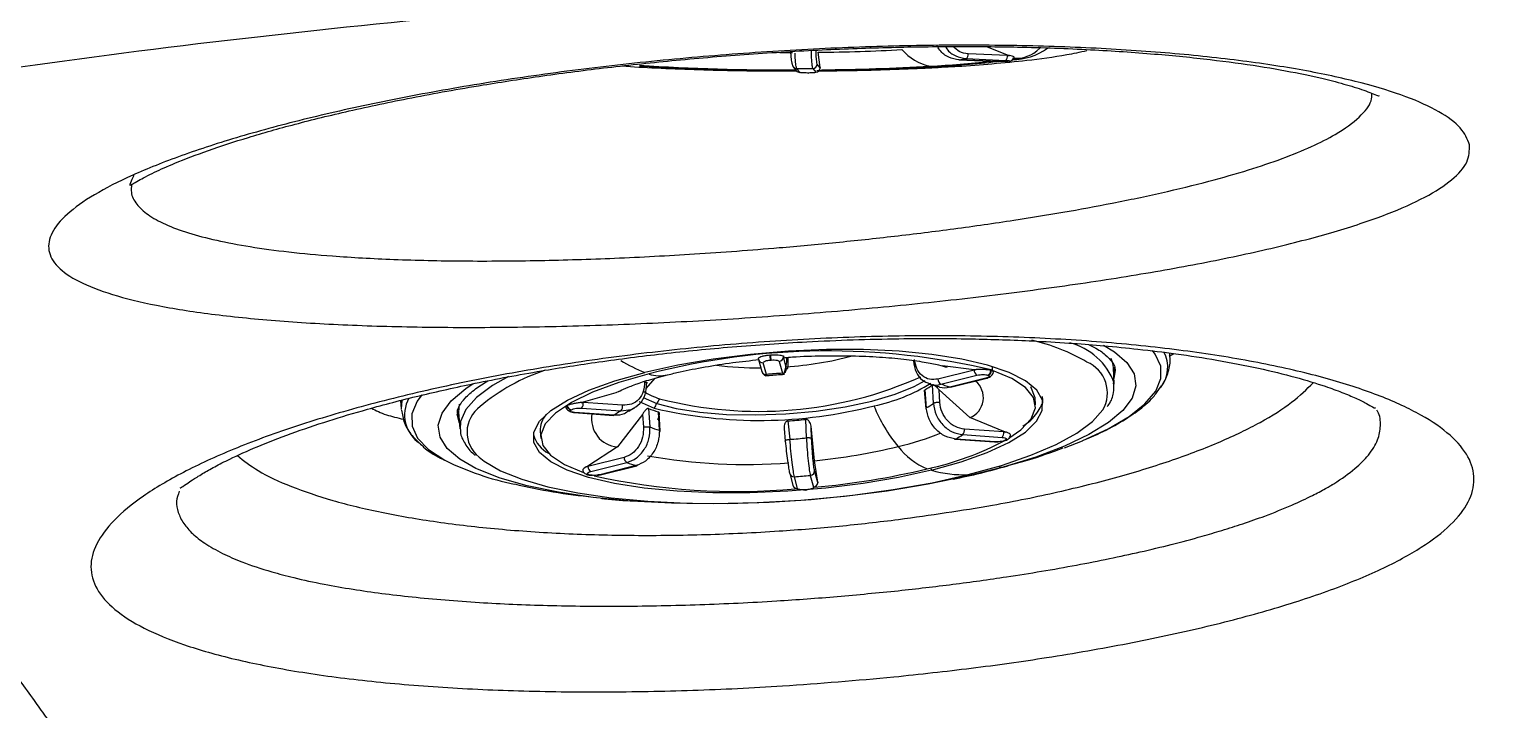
# Model space of a CAD drawing. Extents: x 943 to 1030, y 781 to 934.
# Drawn here: x 982.921 to 986.747, y 879.687 to 881.443 of the extents above; entities that cross this region are included whole.
import ezdxf

# ---------------------------------------------------------------- set-up
doc = ezdxf.new("R2010")
doc.units = 0
doc.header["$MEASUREMENT"] = 0
doc.layers.add('1', color=4, linetype='Continuous')

# ---------------------------------------------------------------- blocks, each defined once
blk = doc.blocks.new('AIRA')
at = {"layer": '1', "color": 3, "linetype": 'Continuous', "lineweight": 25}
for p, q in [((41.6836, 78.2186), (41.7158, 78.2186)), ((41.788, 78.1797), (41.7824, 78.219)), ((42.1465, 78.1993), (42.147, 78.1994)), ((42.1465, 78.1993), (42.2482, 78.195)), ((42.2487, 78.195), (42.147, 78.1994)), ((42.1653, 78.2026), (42.267, 78.1982)), ((42.2722, 78.2106), (42.1705, 78.215)), ((42.2722, 78.2114), (42.2183, 78.2333)), ((42.2773, 78.2104), (42.2722, 78.2114)), ((42.2722, 78.2114), (42.2722, 78.2106)), ((42.2722, 78.2106), (42.2773, 78.2104)), ((41.7179, 78.1815), (41.7255, 78.1717)), ((41.7257, 78.1715), (41.7255, 78.1717)), ((41.7349, 78.1671), (41.7272, 78.177)), ((41.7579, 78.1655), (41.7558, 78.1655)), ((41.7559, 78.1655), (41.7558, 78.1655)), ((41.7559, 78.1655), (41.7579, 78.1655)), ((41.7579, 78.1655), (41.7579, 78.1655)), ((41.7685, 78.1772), (41.7762, 78.1674)), ((41.788, 78.1789), (41.7803, 78.1887)), ((41.7878, 78.1784), (41.788, 78.1797)), ((41.788, 78.1789), (41.7878, 78.1784)), ((41.788, 78.1797), (41.788, 78.1789)), ((42.0828, 78.1818), (42.0828, 78.1837)), ((42.2487, 78.195), (42.2482, 78.195)), ((42.276, 78.196), (42.2751, 78.1958)), ((42.2771, 78.1959), (42.278, 78.1961)), ((41.6572, 77.4363), (41.6592, 77.4365)), ((41.6927, 77.4332), (41.6917, 77.434)), ((41.6917, 77.434), (41.6927, 77.4325)), ((41.695, 77.4349), (41.6927, 77.4332)), ((42.692, 77.4332), (42.6914, 77.4421)), ((42.692, 77.4332), (42.6918, 77.4354)), ((42.6919, 77.4348), (42.702, 77.4408)), ((41.628, 77.4271), (41.6282, 77.4287)), ((41.6284, 77.4252), (41.6367, 77.3948)), ((41.6488, 77.3866), (41.6405, 77.417)), ((41.6587, 77.4239), (41.6607, 77.4241)), ((41.6817, 77.4204), (41.69, 77.39)), ((41.6927, 77.4325), (41.6927, 77.4332)), ((41.701, 77.4021), (41.6927, 77.4325)), ((42.1857, 77.3981), (42.0923, 77.3748)), ((42.1856, 77.3989), (42.1043, 77.4092)), ((42.191, 77.3993), (42.1856, 77.3989)), ((42.1856, 77.3989), (42.1857, 77.3981)), ((42.1857, 77.3981), (42.191, 77.3993)), ((42.2293, 77.3968), (42.2305, 77.3964)), ((42.2337, 77.3974), (42.2331, 77.4071)), ((42.548, 77.3617), (42.5459, 77.4044)), ((42.547, 77.3818), (42.5498, 77.4058)), ((42.5503, 77.3974), (42.5473, 77.3759)), ((41.3601, 77.3768), (41.3372, 77.3504)), ((41.6502, 77.3849), (41.6488, 77.3866)), ((41.69, 77.39), (41.6913, 77.3884)), ((42.0808, 77.3121), (42.0781, 77.3599)), ((42.0996, 77.3615), (42.1931, 77.3848)), ((42.2163, 77.3769), (42.1229, 77.3536)), ((42.125, 77.3535), (42.2184, 77.3768)), ((42.2204, 77.3851), (42.2215, 77.3847)), ((42.548, 77.3617), (42.5478, 77.3643)), ((40.703, 77.3191), (40.7044, 77.298)), ((41.2595, 77.339), (41.1753, 77.3149)), ((41.2669, 77.3429), (41.2595, 77.3389)), ((41.3301, 77.3272), (41.3651, 77.3121)), ((42.0567, 77.3459), (42.0606, 77.2982)), ((42.058, 77.3472), (42.0619, 77.3001)), ((42.1749, 77.2752), (42.095, 77.3469)), ((42.0968, 77.3144), (42.095, 77.3469)), ((42.3317, 77.3553), (42.343, 77.3269)), ((42.3443, 77.3082), (42.3433, 77.3271)), ((40.7044, 77.298), (40.7046, 77.2958)), ((40.8553, 77.2613), (40.8494, 77.2845)), ((40.8544, 77.3096), (40.8529, 77.2892)), ((40.8529, 77.2892), (40.8566, 77.2467)), ((41.1328, 77.3051), (41.1337, 77.3057)), ((41.1439, 77.2951), (41.1447, 77.2957)), ((41.1514, 77.2881), (41.2532, 77.281)), ((41.2548, 77.2814), (41.153, 77.2885)), ((41.1753, 77.3149), (41.1697, 77.3143)), ((41.1697, 77.3143), (41.1753, 77.3141)), ((41.171, 77.2999), (41.2727, 77.2928)), ((41.1753, 77.3141), (41.1753, 77.3149)), ((41.2771, 77.307), (41.1753, 77.3141)), ((41.3282, 77.2831), (41.2637, 77.1995)), ((41.2727, 77.2928), (41.2994, 77.2966)), ((41.3282, 77.2831), (41.3309, 77.2507)), ((41.3437, 77.2988), (41.3475, 77.2511)), ((41.3721, 77.2428), (41.3696, 77.29)), ((41.3742, 77.2406), (41.3717, 77.2884)), ((41.6944, 77.2469), (41.6975, 77.2148)), ((41.7045, 77.2667), (41.709, 77.2193)), ((41.7525, 77.2229), (41.7505, 77.2705)), ((41.7733, 77.164), (41.7644, 77.2528)), ((41.7657, 77.2205), (41.7644, 77.2528)), ((42.2625, 77.2384), (42.1607, 77.2455)), ((42.2624, 77.2392), (42.1749, 77.2752)), ((41.0641, 77.24), (41.0657, 77.2212)), ((42.1368, 77.2195), (42.2385, 77.2124)), ((42.2401, 77.2128), (42.1384, 77.2199)), ((42.1563, 77.2313), (42.2581, 77.2242)), ((42.2676, 77.2379), (42.2624, 77.2392)), ((42.2624, 77.2392), (42.2625, 77.2384)), ((42.2625, 77.2384), (42.2676, 77.2379)), ((42.2672, 77.2175), (42.2664, 77.217)), ((42.2719, 77.2183), (42.2728, 77.2189)), ((41.2637, 77.1995), (41.1874, 77.1498)), ((41.2809, 77.1724), (41.1874, 77.1491)), ((41.1874, 77.1498), (41.1828, 77.1477)), ((41.1828, 77.1477), (41.1874, 77.1491)), ((41.185, 77.1281), (41.1862, 77.1277)), ((41.1874, 77.1491), (41.1874, 77.1498)), ((41.1907, 77.1276), (41.1896, 77.1279)), ((41.1948, 77.1358), (41.2882, 77.1591)), ((41.3115, 77.1512), (41.218, 77.1278)), ((41.2201, 77.1277), (41.3136, 77.151)), ((41.7089, 77.1309), (41.7172, 77.1005)), ((41.7816, 77.1084), (41.7733, 77.164)), ((41.7816, 77.1077), (41.7733, 77.1381)), ((42.0756, 77.1395), (42.0751, 77.1457)), ((41.7294, 77.0922), (41.7211, 77.1226)), ((41.7623, 77.1261), (41.7706, 77.0957)), ((41.7814, 77.106), (41.7816, 77.1084)), ((41.7816, 77.1077), (41.7814, 77.106)), ((41.7816, 77.1084), (41.7816, 77.1077)), ((41.7524, 77.0888), (41.7504, 77.0886)), ((41.7506, 77.0882), (41.7526, 77.0883)), ((41.7528, 77.0886), (41.754, 77.089))]:
    blk.add_line(p, q, dxfattribs=at)
at = {"layer": '1', "color": 3, "linetype": 'Continuous', "lineweight": 25, "flags": 128}
for points in [[(42.2771, 78.1959), (42.2769, 78.1959), (42.2751, 78.1958)], [(42.0756, 77.1395), (42.1527, 77.1612), (42.2197, 77.1852), (42.2753, 77.211), (42.3182, 77.2381), (42.3473, 77.2657), (42.3621, 77.2934), (42.3622, 77.3204), (42.3476, 77.3462), (42.3187, 77.3702), (42.2761, 77.3919), (42.2207, 77.4108), (42.1538, 77.4264), (42.0768, 77.4384), (41.9916, 77.4466), (41.8999, 77.4508), (41.8039, 77.4508), (41.7057, 77.4466), (41.6074, 77.4385), (41.5114, 77.4264), (41.4196, 77.4108), (41.3343, 77.392)], [(42.5199, 77.4624), (42.5484, 77.4454), (42.5809, 77.4177), (42.5995, 77.3882), (42.604, 77.3574), (42.5942, 77.3258), (42.5704, 77.2939), (42.5329, 77.2623), (42.4823, 77.2313), (42.4194, 77.2015), (42.3452, 77.1733), (42.2608, 77.1473)], [(42.4667, 77.2158), (42.5322, 77.2462), (42.5863, 77.2781), (42.6275, 77.3108), (42.6552, 77.3437), (42.6689, 77.3765), (42.6685, 77.4086), (42.654, 77.4396), (42.6467, 77.4489)], [(42.2752, 77.222), (42.3066, 77.244), (42.3331, 77.2722), (42.3441, 77.3003), (42.3393, 77.3275), (42.3189, 77.3531), (42.2834, 77.3767), (42.2337, 77.3974)], [(42.5459, 77.4044), (42.5445, 77.4148), (42.5401, 77.4281)], [(42.5502, 77.4002), (42.5502, 77.399), (42.5503, 77.3974)], [(40.8973, 77.1441), (40.8561, 77.1675), (40.8236, 77.1952), (40.8049, 77.2247), (40.8005, 77.2555), (40.8102, 77.2871), (40.834, 77.3189), (40.8715, 77.3506), (40.8908, 77.3635)], [(40.9817, 77.3816), (40.9406, 77.3584), (40.8991, 77.3276), (40.8713, 77.2965), (40.8578, 77.2655), (40.8568, 77.2451)], [(42.0756, 77.1395), (41.9902, 77.1207), (41.8985, 77.1051), (41.8024, 77.093), (41.7042, 77.0849), (41.6059, 77.0807), (41.5099, 77.0807), (41.4183, 77.0849), (41.333, 77.0931), (41.2561, 77.1051), (41.1892, 77.1207), (41.1338, 77.1396), (41.0911, 77.1613), (41.0622, 77.1853), (41.0476, 77.2111), (41.0477, 77.2381), (41.0625, 77.2658), (41.0917, 77.2934), (41.1345, 77.3205), (41.1901, 77.3463), (41.2572, 77.3703), (41.3343, 77.392)], [(41.3453, 77.388), (41.267, 77.3658), (41.1995, 77.3412), (41.1445, 77.3147), (41.1032, 77.287), (41.0768, 77.2588), (41.0658, 77.2308), (41.0706, 77.2036), (41.0909, 77.1779), (41.1264, 77.1544), (41.1762, 77.1336)], [(41.3651, 77.3121), (41.4154, 77.2988), (41.4765, 77.2891), (41.546, 77.2834), (41.6213, 77.2821), (41.6994, 77.2851), (41.7775, 77.2923), (41.8524, 77.3034), (41.9213, 77.3181), (41.9816, 77.3356), (42.0308, 77.3555), (42.0589, 77.3711)], [(40.7065, 77.3215), (40.7059, 77.3188), (40.7044, 77.298)], [(40.758, 77.3343), (40.746, 77.3179), (40.7322, 77.2851), (40.7326, 77.253), (40.7471, 77.222), (40.7755, 77.1926), (40.8174, 77.1652), (40.8205, 77.1636)], [(42.125, 77.3535), (42.1241, 77.3534), (42.1229, 77.3536)], [(40.849, 77.2901), (40.8492, 77.2881), (40.8548, 77.2672)], [(41.2548, 77.2814), (41.2538, 77.281), (41.2532, 77.281)], [(41.3198, 77.3167), (41.3202, 77.3165), (41.3586, 77.2996)], [(42.1706, 77.1282), (42.2563, 77.1519), (42.3325, 77.178), (42.3979, 77.2059), (42.4515, 77.2352), (42.4922, 77.2654), (42.5188, 77.295)], [(42.2401, 77.2128), (42.2391, 77.2124), (42.2385, 77.2124)], [(42.4196, 77.1974), (42.466, 77.2155), (42.4667, 77.2158)], [(40.9059, 77.1734), (40.9191, 77.1629), (40.9615, 77.1381), (41.0166, 77.1159), (41.0834, 77.0966), (41.1609, 77.0806), (41.2476, 77.0681), (41.3422, 77.0593), (41.4429, 77.0545), (41.5481, 77.0536), (41.6559, 77.0567), (41.7646, 77.0638), (41.8722, 77.0747), (41.9769, 77.0893), (42.077, 77.1072), (42.1706, 77.1282)], [(42.2608, 77.1473), (42.1677, 77.1237), (42.0672, 77.1031), (41.9609, 77.0856), (41.8506, 77.0717), (41.7379, 77.0614), (41.6246, 77.055), (41.5126, 77.0526), (41.4036, 77.0541), (41.2993, 77.0597), (41.2013, 77.0691), (41.1112, 77.0823), (41.0305, 77.099), (40.9603, 77.119), (40.9019, 77.142), (40.8973, 77.1441)], [(41.2201, 77.1277), (41.2193, 77.1276), (41.218, 77.1278)], [(41.7506, 77.0882), (41.7506, 77.0882), (41.7504, 77.0886)], [(41.7524, 77.0888), (41.7526, 77.0884), (41.7527, 77.0884), (41.7528, 77.0886)]]:
    blk.add_lwpolyline(points, dxfattribs=at)
at = {"layer": '1', "color": 3, "linetype": 'Continuous', "lineweight": 25}
for centre, radius, start, end in [((41.7352, 82.9377), 4.719, 270.5726, 273.2072), ((42.0977, 78.3093), 0.1289, 220.183, 258.4309), ((42.0679, 78.6979), 0.5047, 279.0203, 281.1237), ((42.158, 78.213), 0.0127, 305.2844, 9.1469), ((42.2596, 78.2086), 0.0127, 305.2839, 9.1461), ((42.285, 78.3541), 0.1537, 269.4988, 305.9277), ((42.2937, 78.2906), 0.0871, 264.4258, 315.2376), ((41.7029, 84.3462), 6.1727, 266.44631, 270.19935), ((41.6991, 84.4491), 6.2771, 266.545, 270.23875), ((41.7271, 78.1887), 0.0117, 181.4934, 270.4403), ((41.7348, 78.1788), 0.0117, 219.0521, 270.4041), ((41.7149, 83.7825), 5.6055, 270.1261, 270.5484), ((41.7685, 78.1891), 0.0119, 270.3537, 358.4057), ((41.7761, 78.1792), 0.0119, 270.3537, 358.4039), ((41.7337, 84.4875), 6.3153, 270.41406, 273.16846), ((41.7338, 84.2916), 6.118, 270.53855, 273.1671), ((41.9338, 80.7988), 2.6194, 273.02, 276.4356), ((41.9384, 80.9033), 2.7253, 273.0369, 276.4356), ((42.1034, 78.4503), 0.2693, 265.6024, 273.2031), ((42.2764, 78.2054), 0.00949, 267.5439, 297.2215), ((42.2248, 76.9883), 0.4991, 59.6012, 77.24), ((41.8084, 75.6158), 1.8317, 76.5766, 104.6454), ((41.7602, 77.4424), 0.1032, 183.36, 190.2935), ((41.7622, 77.4425), 0.1032, 183.36, 190.2935), ((41.6432, 78.294), 0.889, 273.6366, 284.8229), ((42.3932, 77.309), 0.1642, 19.6914, 76.1609), ((42.6, 77.4057), 0.0863, 321.6003, 27.3793), ((41.2341, 76.9183), 0.5044, 108.1434, 130.1353), ((41.4874, 77.7797), 0.4169, 238.9145, 248.4408), ((41.6215, 78.2231), 0.8191, 262.8351, 270.8844), ((41.6393, 77.4283), 0.0114, 186.4023, 275.9359), ((41.6809, 77.4322), 0.0118, 273.905, 1.1531), ((41.6892, 77.4018), 0.0118, 273.9049, 1.1551), ((42.2013, 77.3981), 0.0156, 179.9123, 238.1336), ((42.2163, 77.3975), 0.013, 288.0771, 356.9225), ((42.2175, 77.3971), 0.013, 288.0771, 356.9225), ((42.4431, 77.3385), 0.0873, 330.135, 66.9071), ((41.3731, 77.4711), 0.0877, 251.5392, 283.2711), ((41.6291, 78.3185), 1.0271, 255.5475, 294.0898), ((41.6477, 77.398), 0.0114, 196.0805, 275.8256), ((41.818, 75.6018), 1.7928, 94.0924, 95.4141), ((41.835, 77.7506), 0.4544, 281.6781, 301.7125), ((41.9593, 77.526), 0.2042, 298.9249, 305.579), ((42.1079, 77.3748), 0.0156, 179.9114, 238.1333), ((41.9904, 77.0028), 0.375, 69.3194, 73.0711), ((42.1539, 77.3269), 0.0558, 292.1698, 50.0813), ((42.2175, 77.3802), 0.00347, 249.166, 305.5171), ((40.8027, 77.2825), 0.0894, 151.2512, 236.4068), ((41.43, 77.5026), 0.1877, 238.1204, 252.2301), ((41.4857, 77.2418), 0.1396, 143.9874, 149.7415), ((40.9562, 77.2375), 0.0815, 125.4302, 231.8332), ((41.1278, 77.2419), 0.0638, 139.6057, 181.7351), ((41.1453, 77.3079), 0.0128, 192.3887, 263.3963), ((41.1462, 77.3084), 0.0128, 192.3887, 263.3963), ((41.1516, 77.2905), 0.00243, 239.9577, 305.4331), ((41.1581, 77.3116), 0.0174, 317.6347, 8.2921), ((41.2694, 77.2719), 0.0727, 169.7881, 265.4761), ((41.3934, 77.0816), 0.2432, 119.7481, 124.7558), ((41.2598, 77.3045), 0.0174, 317.635, 8.2929), ((41.458, 77.5921), 0.3148, 248.7028, 253.6877), ((41.4894, 77.2396), 0.144, 149.7359, 155.3732), ((41.6305, 78.4532), 1.1852, 256.7367, 284.4853), ((42.3007, 77.4557), 0.4028, 201.8758, 219.3322), ((41.9625, 77.4786), 0.2042, 299.1069, 305.3967), ((41.4612, 77.5447), 0.3149, 248.8391, 253.5514), ((41.6028, 78.7687), 1.5054, 273.8755, 275.631), ((42.1435, 77.243), 0.0174, 317.635, 8.2928), ((41.124, 77.2549), 0.0815, 197.4447, 241.7997), ((41.606, 78.7213), 1.5056, 273.9234, 275.583), ((41.7964, 78.0022), 0.8247, 283.5214, 291.6731), ((41.9018, 77.9011), 0.7753, 282.1197, 298.0707), ((42.137, 77.2223), 0.0028, 210.5404, 300.2865), ((42.0177, 77.4311), 0.2432, 299.7481, 304.7558), ((42.2452, 77.2359), 0.0174, 317.6347, 8.2921), ((42.2671, 77.226), 0.00907, 265.3979, 301.9674), ((42.268, 77.2265), 0.00902, 265.3393, 308.2581), ((41.2965, 77.1723), 0.0156, 179.9113, 238.1333), ((41.5951, 78.5886), 1.4345, 259.8178, 274.472), ((41.6242, 78.7058), 1.549, 275.5256, 283.6301), ((42.1375, 77.3171), 0.1888, 218.198, 247.2488), ((41.1459, 77.8286), 0.7404, 243.9237, 258.3879), ((41.1876, 77.1356), 0.00793, 242.2775, 284.8026), ((41.1887, 77.1353), 0.00805, 251.5345, 284.5895), ((41.203, 77.149), 0.0156, 179.9123, 238.1336), ((41.4207, 77.5099), 0.375, 249.3194, 253.0711), ((41.3126, 77.1549), 0.00392, 253.1272, 336.8434), ((41.7199, 77.134), 0.0114, 186.4003, 275.936), ((41.7615, 77.1378), 0.0118, 273.9049, 1.155), ((41.5949, 79.0978), 2.0104, 275.0744, 283.5087), ((42.1556, 77.4069), 0.2791, 253.3293, 273.0736), ((42.2579, 77.1646), 0.0176, 238.379, 279.7736), ((42.1951, 77.4339), 0.2941, 282.9095, 285.4895), ((41.5719, 78.7748), 1.6903, 257.3971, 275.1485), ((41.7282, 77.1036), 0.0114, 196.0805, 275.8256), ((41.5931, 78.9109), 1.7928, 274.0924, 275.4141), ((41.7698, 77.1075), 0.0118, 273.905, 1.1531)]:
    blk.add_arc(centre, radius, start, end, dxfattribs=at)
for points, knots in [([(38.6507, 78.0165), (39.0575, 78.0822), (39.8711, 78.2137), (41.1009, 78.3437), (42.3346, 78.4244), (43.5708, 78.4508), (44.807, 78.4244), (46.0407, 78.3437), (47.2705, 78.2136), (48.0841, 78.0822), (48.4909, 78.0165)], [0, 0, 0, 0, 0.124999, 0.249998, 0.374998, 0.499999, 0.625, 0.750001, 0.875001, 1, 1, 1, 1]), ([(43.4666, 77.98), (43.4664, 77.9651), (43.4659, 77.9352), (43.4251, 77.8897), (43.3558, 77.8445), (43.2565, 77.8003), (43.1296, 77.7576), (42.9771, 77.717), (42.802, 77.6788), (42.6067, 77.6436), (42.3952, 77.6117), (42.1707, 77.5834), (41.9369, 77.5592), (41.698, 77.5392), (41.4577, 77.5239), (41.2201, 77.5134), (40.9894, 77.5081), (40.7691, 77.5082), (40.5635, 77.5137), (40.376, 77.525), (40.2097, 77.5419), (40.068, 77.5645), (39.9532, 77.5926), (39.8674, 77.626), (39.8121, 77.6642), (39.7887, 77.7066), (39.7969, 77.7523), (39.8365, 77.8006), (39.9067, 77.8507), (40.0062, 77.9017), (40.1329, 77.9523), (40.2849, 78.0016), (40.4594, 78.0484), (40.6535, 78.0919), (40.8645, 78.1312), (41.0882, 78.1652), (41.3214, 78.1933), (41.5602, 78.215), (41.8004, 78.2298), (42.0384, 78.2375), (42.2694, 78.2378), (42.4898, 78.2311), (42.6958, 78.2175), (42.8834, 78.1975), (43.0497, 78.1716), (43.1914, 78.1405), (43.3063, 78.105), (43.3918, 78.0659), (43.4491, 78.0241), (43.4608, 77.9946), (43.4666, 77.98)], [0, 0, 0, 0, 0.0208616, 0.0418245, 0.062621, 0.0835627, 0.1043946, 0.1251859, 0.1461049, 0.1668398, 0.1876832, 0.208485, 0.2291933, 0.2500639, 0.2707784, 0.2915465, 0.3123881, 0.3330908, 0.3539555, 0.3747535, 0.3955322, 0.4164699, 0.4372485, 0.458168, 0.4792075, 0.5001394, 0.5208735, 0.5417544, 0.5626741, 0.58348, 0.6044376, 0.6252264, 0.646047, 0.6669272, 0.6876434, 0.708509, 0.729262, 0.7499778, 0.7708481, 0.7915454, 0.8123597, 0.8331791, 0.8539101, 0.874827, 0.895609, 0.9164615, 0.9373824, 0.9581801, 0.9791551, 1, 1, 1, 1]), ([(42.147, 78.1994), (42.1379, 78.201), (42.1195, 78.2043), (42.0988, 78.2195), (42.0916, 78.2331), (42.0892, 78.2377)], [0, 0, 0, 0, 0.399021, 0.798003, 1, 1, 1, 1]), ([(40.0135, 77.9008), (40.01, 77.8936), (40.0036, 77.8804), (40.0019, 77.8748), (40.0075, 77.8773), (40.0276, 77.8894), (40.0637, 77.9082), (40.1218, 77.9341), (40.204, 77.9656), (40.308, 77.9995), (40.4297, 78.0339), (40.5711, 78.0686), (40.7333, 78.1028), (40.902, 78.133), (41.0722, 78.159), (41.2393, 78.1805), (41.4176, 78.1995), (41.6037, 78.2149), (41.7904, 78.226), (41.9703, 78.2324), (42.1393, 78.2346), (42.3125, 78.233), (42.4849, 78.2267), (42.6513, 78.2155), (42.7969, 78.2009), (42.9231, 78.1837), (43.0312, 78.1644), (43.1172, 78.1444), (43.1777, 78.1268), (43.2158, 78.113), (43.2331, 78.1051), (43.2332, 78.1065), (43.2332, 78.1072)], [0, 0, 0, 0, 0.033576, 0.062267, 0.085329, 0.102603, 0.131999, 0.15988, 0.195087, 0.230606, 0.267106, 0.305028, 0.34526, 0.388119, 0.422361, 0.458096, 0.495159, 0.533919, 0.572902, 0.609995, 0.645559, 0.67985, 0.722825, 0.762921, 0.800862, 0.837526, 0.873036, 0.908221, 0.936202, 0.965539, 0.983536, 1, 1, 1, 1]), ([(41.7114, 78.2166), (41.7115, 78.215), (41.7121, 78.2057), (41.7136, 78.1939), (41.7148, 78.1902), (41.7154, 78.1884)], [0, 0, 0, 0, 0.091234, 0.546317, 1, 1, 1, 1]), ([(41.7272, 78.177), (41.7265, 78.1791), (41.7252, 78.1834), (41.7237, 78.1992), (41.723, 78.2126), (41.7228, 78.2166)], [0, 0, 0, 0, 0.40991, 0.819779, 1, 1, 1, 1]), ([(41.7642, 78.2237), (41.7644, 78.2172), (41.7647, 78.2014), (41.7665, 78.1836), (41.7678, 78.1793), (41.7685, 78.1772)], [0, 0, 0, 0, 0.256819, 0.628391, 1, 1, 1, 1]), ([(41.7803, 78.1887), (41.7798, 78.1906), (41.7787, 78.1942), (41.7776, 78.2082), (41.7775, 78.2203), (41.7774, 78.2244)], [0, 0, 0, 0, 0.395469, 0.7918714, 1, 1, 1, 1]), ([(42.1118, 78.2336), (42.1129, 78.2316), (42.1188, 78.2207), (42.1379, 78.2076), (42.1562, 78.2043), (42.1653, 78.2026)], [0, 0, 0, 0, 0.101921, 0.550939, 1, 1, 1, 1]), ([(42.1185, 78.1816), (42.1264, 78.182), (42.1663, 78.1841), (42.2348, 78.1894), (42.329, 78.1988), (42.4069, 78.2087), (42.4599, 78.2198), (42.4774, 78.2235)], [0, 0, 0, 0, 0.058198, 0.293683, 0.547985, 0.850784, 1, 1, 1, 1]), ([(42.1705, 78.215), (42.1625, 78.2162), (42.1478, 78.2183), (42.1365, 78.229), (42.1313, 78.2339)], [0, 0, 0, 0, 0.5431838, 1, 1, 1, 1]), ([(42.2893, 78.2061), (42.2893, 78.2061), (42.2903, 78.2064), (42.2889, 78.2073), (42.2851, 78.2086), (42.2799, 78.2098), (42.2773, 78.2104)], [0, 0, 0, 0, 0.003992, 0.339254, 0.673903, 1, 1, 1, 1]), ([(42.2807, 78.197), (42.2821, 78.1977), (42.2851, 78.199), (42.2879, 78.2021), (42.2893, 78.2045), (42.2893, 78.2059), (42.2893, 78.2061)], [0, 0, 0, 0, 0.303577, 0.619768, 0.940846, 1, 1, 1, 1]), ([(41.2751, 78.1837), (41.2754, 78.1837), (41.3033, 78.1815), (41.3654, 78.1784), (41.4604, 78.1744), (41.56, 78.1719), (41.6485, 78.1706), (41.7036, 78.1707), (41.7253, 78.1708)], [0, 0, 0, 0, 0.0015743, 0.2141547, 0.4365654, 0.6517174, 0.8631984, 1, 1, 1, 1]), ([(41.7558, 78.1655), (41.7529, 78.1655), (41.7471, 78.1656), (41.7403, 78.166), (41.736, 78.1665), (41.7352, 78.1669), (41.7349, 78.1671)], [0, 0, 0, 0, 0.279658, 0.559227, 0.779582, 1, 1, 1, 1]), ([(41.7762, 78.1674), (41.776, 78.1671), (41.7756, 78.1666), (41.7708, 78.166), (41.7646, 78.1656), (41.7601, 78.1656), (41.7579, 78.1655)], [0, 0, 0, 0, 0.279486, 0.559002, 0.779415, 1, 1, 1, 1]), ([(41.7845, 78.171), (41.8094, 78.1713), (41.8674, 78.1718), (41.9566, 78.1741), (42.0439, 78.1773), (42.096, 78.1803), (42.1185, 78.1816)], [0, 0, 0, 0, 0.2119326, 0.4953242, 0.7821328, 1, 1, 1, 1]), ([(42.2751, 78.1958), (42.2734, 78.1956), (42.2702, 78.1952), (42.2627, 78.1949), (42.2551, 78.1948), (42.2509, 78.1949), (42.2487, 78.195)], [0, 0, 0, 0, 0.279658, 0.559227, 0.779582, 1, 1, 1, 1]), ([(42.267, 78.1982), (42.2694, 78.1981), (42.2742, 78.1978), (42.2777, 78.1972), (42.2783, 78.1965), (42.2767, 78.1961), (42.276, 78.196)], [0, 0, 0, 0, 0.279486, 0.559002, 0.779415, 1, 1, 1, 1]), ([(40.0081, 77.8781), (40.0071, 77.871), (40.0047, 77.853), (40.0186, 77.8266), (40.0478, 77.7991), (40.0927, 77.7742), (40.1522, 77.752), (40.2256, 77.7328), (40.3124, 77.7164), (40.4126, 77.7029), (40.5355, 77.6914), (40.6852, 77.6831), (40.8653, 77.6791), (41.0573, 77.6804), (41.2582, 77.6866), (41.4658, 77.6975), (41.6581, 77.7118), (41.8309, 77.7277), (41.9824, 77.7439), (42.1366, 77.763), (42.282, 77.7838), (42.4187, 77.806), (42.547, 77.8296), (42.6743, 77.8563), (42.7922, 77.885), (42.896, 77.9146), (42.9846, 77.9445), (43.0598, 77.9752), (43.1303, 78.011), (43.1838, 78.0506), (43.2135, 78.0864), (43.2139, 78.1066), (43.2141, 78.1131)], [0, 0, 0, 0, 0.021074, 0.052779, 0.08383, 0.115279, 0.146517, 0.177313, 0.208391, 0.239742, 0.271355, 0.311655, 0.353268, 0.396161, 0.435927, 0.477563, 0.521028, 0.550337, 0.580957, 0.612864, 0.646036, 0.674403, 0.704722, 0.736962, 0.771088, 0.802682, 0.833391, 0.864804, 0.896044, 0.940054, 0.980739, 1, 1, 1, 1]), ([(41.9783, 76.6055), (41.8824, 76.597), (41.7093, 76.5816), (41.4574, 76.5699), (41.2282, 76.5655), (41.0068, 76.5684), (40.7967, 76.5783), (40.602, 76.5954), (40.4257, 76.6195), (40.2707, 76.6503), (40.14, 76.6874), (40.0356, 76.7305), (39.9596, 76.779), (39.913, 76.8322), (39.8974, 76.8892), (39.9125, 76.9489), (39.9582, 77.0103), (40.0335, 77.0725), (40.1375, 77.1342), (40.2678, 77.1942), (40.4224, 77.2513), (40.5987, 77.3043), (40.7932, 77.3522), (41.0033, 77.3941), (41.2246, 77.4289), (41.4537, 77.4561), (41.687, 77.4752), (41.9202, 77.4858), (42.1498, 77.4878), (42.3715, 77.4811), (42.5817, 77.466), (42.7771, 77.4428), (42.9539, 77.4122), (43.1094, 77.3748), (43.2405, 77.3313), (43.345, 77.2828), (43.4213, 77.23), (43.4675, 77.1742), (43.4832, 77.1163), (43.4679, 77.0573), (43.422, 76.9982), (43.3462, 76.9399), (43.2421, 76.8835), (43.1115, 76.8296), (42.9565, 76.7791), (42.7801, 76.7327), (42.5851, 76.6909), (42.3832, 76.656), (42.1799, 76.6271), (42.0453, 76.6127), (41.9783, 76.6055)], [0, 0, 0, 0, 0.025757, 0.0465, 0.067258, 0.088129, 0.108844, 0.129712, 0.150522, 0.171289, 0.192228, 0.213005, 0.233885, 0.254893, 0.275871, 0.296646, 0.317479, 0.338421, 0.359217, 0.380141, 0.400951, 0.421741, 0.442644, 0.46337, 0.484224, 0.505007, 0.525728, 0.546608, 0.567324, 0.588132, 0.608973, 0.629706, 0.650614, 0.671408, 0.692225, 0.713165, 0.73395, 0.754891, 0.775754, 0.796575, 0.817542, 0.838331, 0.859233, 0.880089, 0.900857, 0.921778, 0.942524, 0.963342, 0.981735, 1, 1, 1, 1]), ([(40.1328, 77.095), (40.1328, 77.0945), (40.1326, 77.0922), (40.1417, 77.0986), (40.1603, 77.1114), (40.1887, 77.1296), (40.2223, 77.1486), (40.2675, 77.1716), (40.3315, 77.2005), (40.4175, 77.234), (40.5134, 77.2665), (40.6237, 77.2994), (40.7498, 77.3322), (40.9005, 77.3658), (41.0561, 77.395), (41.2188, 77.4203), (41.3837, 77.4414), (41.5637, 77.4592), (41.7687, 77.4732), (41.9803, 77.4803), (42.1791, 77.4796), (42.3287, 77.4743), (42.4387, 77.4677), (42.5262, 77.4607), (42.6152, 77.4519), (42.7134, 77.4398), (42.8184, 77.4235), (42.9232, 77.4032), (43.0176, 77.3801), (43.0875, 77.3588), (43.1376, 77.3405), (43.1739, 77.3251), (43.2091, 77.3075), (43.2238, 77.2974), (43.2224, 77.3008), (43.222, 77.3018)], [0, 0, 0, 0, 0.0108198, 0.0449912, 0.0726215, 0.0935676, 0.1126714, 0.1324912, 0.1636263, 0.1961395, 0.2277785, 0.2574811, 0.2941625, 0.3302594, 0.370975, 0.4049143, 0.4415288, 0.480594, 0.5223123, 0.5741032, 0.6179699, 0.6545085, 0.6769703, 0.6963381, 0.7187901, 0.7451365, 0.7755347, 0.8095559, 0.8437492, 0.8773564, 0.899577, 0.9215884, 0.9439713, 0.9841905, 1, 1, 1, 1]), ([(41.6572, 77.4363), (41.6537, 77.4359), (41.6465, 77.4352), (41.6375, 77.4331), (41.6307, 77.4307), (41.629, 77.4294), (41.6282, 77.4287)], [0, 0, 0, 0, 0.247675, 0.501043, 0.753791, 1, 1, 1, 1]), ([(41.6917, 77.434), (41.6904, 77.4345), (41.6878, 77.4355), (41.6799, 77.4366), (41.67, 77.4371), (41.6628, 77.4367), (41.6592, 77.4365)], [0, 0, 0, 0, 0.24664, 0.499524, 0.752684, 1, 1, 1, 1]), ([(41.6954, 77.4304), (41.7023, 77.4309), (41.7355, 77.4336), (41.7948, 77.4353), (41.8706, 77.4354), (41.9413, 77.4323), (42.0045, 77.4266), (42.0557, 77.4193), (42.0937, 77.4117), (42.1093, 77.4073), (42.1162, 77.4053)], [0, 0, 0, 0, 0.040033, 0.19169, 0.342649, 0.49181, 0.637966, 0.779651, 0.901457, 1, 1, 1, 1]), ([(42.4813, 77.4641), (42.4862, 77.4618), (42.5051, 77.4531), (42.5263, 77.4374), (42.5439, 77.4191), (42.5498, 77.4072), (42.5496, 77.4012), (42.5495, 77.3989)], [0, 0, 0, 0, 0.086888, 0.342244, 0.59373, 0.846697, 1, 1, 1, 1]), ([(42.6652, 77.3507), (42.6685, 77.3549), (42.6802, 77.3695), (42.6893, 77.3973), (42.6946, 77.423), (42.6915, 77.4354), (42.6913, 77.4364)], [0, 0, 0, 0, 0.165411, 0.577114, 0.967351, 1, 1, 1, 1]), ([(41.3933, 77.3858), (41.404, 77.3884), (41.4342, 77.3957), (41.4901, 77.4066), (41.559, 77.4175), (41.6071, 77.4227), (41.6301, 77.4251)], [0, 0, 0, 0, 0.155095, 0.440512, 0.732255, 1, 1, 1, 1]), ([(41.6405, 77.417), (41.6407, 77.4178), (41.641, 77.4194), (41.6458, 77.4216), (41.6519, 77.4232), (41.6564, 77.4237), (41.6587, 77.4239)], [0, 0, 0, 0, 0.279486, 0.559002, 0.779415, 1, 1, 1, 1]), ([(41.6607, 77.4241), (41.6636, 77.4242), (41.6694, 77.4245), (41.6762, 77.4236), (41.6805, 77.4222), (41.6813, 77.421), (41.6817, 77.4204)], [0, 0, 0, 0, 0.2796579, 0.5592269, 0.7795818, 1, 1, 1, 1]), ([(41.6914, 77.3873), (41.6928, 77.3886), (41.6956, 77.3911), (41.6992, 77.4049), (41.7014, 77.419), (41.7018, 77.4288), (41.7019, 77.4309)], [0, 0, 0, 0, 0.309616, 0.615071, 0.91647, 1, 1, 1, 1]), ([(41.7038, 77.431), (41.7039, 77.429), (41.7042, 77.4191), (41.7039, 77.407), (41.7029, 77.3978), (41.7017, 77.4007), (41.701, 77.4021)], [0, 0, 0, 0, 0.077342, 0.385318, 0.693132, 1, 1, 1, 1]), ([(42.0288, 77.4211), (42.0306, 77.4114), (42.0343, 77.3921), (42.0501, 77.371), (42.0644, 77.3654), (42.0709, 77.3628)], [0, 0, 0, 0, 0.351664, 0.703342, 1, 1, 1, 1]), ([(42.0923, 77.3748), (42.0849, 77.374), (42.0703, 77.3723), (42.0508, 77.3827), (42.0362, 77.4008), (42.0331, 77.4173), (42.0315, 77.4256)], [0, 0, 0, 0, 0.249775, 0.50014, 0.75045, 1, 1, 1, 1]), ([(42.2293, 77.3968), (42.227, 77.3974), (42.2223, 77.3987), (42.2123, 77.3995), (42.2013, 77.3997), (42.1944, 77.3994), (42.191, 77.3993)], [0, 0, 0, 0, 0.247558, 0.500834, 0.753648, 1, 1, 1, 1]), ([(42.2356, 77.3915), (42.2356, 77.3924), (42.2357, 77.3942), (42.2322, 77.3957), (42.2305, 77.3964)], [0, 0, 0, 0, 0.501088, 1, 1, 1, 1]), ([(40.8501, 77.2858), (40.8498, 77.2877), (40.8492, 77.2932), (40.854, 77.3055), (40.8688, 77.3258), (40.8929, 77.3478), (40.9175, 77.3631), (40.9287, 77.3701)], [0, 0, 0, 0, 0.115978, 0.347088, 0.568922, 0.804081, 1, 1, 1, 1]), ([(41.2674, 77.343), (41.2684, 77.3436), (41.2729, 77.346), (41.2914, 77.3543), (41.3233, 77.366), (41.3592, 77.377), (41.3846, 77.3836), (41.3933, 77.3858)], [0, 0, 0, 0, 0.070825, 0.309536, 0.570611, 0.852908, 1, 1, 1, 1]), ([(41.3338, 77.3676), (41.3333, 77.3591), (41.3324, 77.3423), (41.3197, 77.3219), (41.3006, 77.3083), (41.2849, 77.3075), (41.2771, 77.307)], [0, 0, 0, 0, 0.249817, 0.500222, 0.750496, 1, 1, 1, 1]), ([(41.2994, 77.2966), (41.3072, 77.3009), (41.3228, 77.3094), (41.3373, 77.3341), (41.3384, 77.3539), (41.339, 77.3637)], [0, 0, 0, 0, 0.333353, 0.666683, 1, 1, 1, 1]), ([(41.3338, 77.3676), (41.3345, 77.3675), (41.3358, 77.3674), (41.338, 77.3669), (41.3399, 77.3661), (41.3404, 77.3651), (41.3399, 77.3643), (41.3393, 77.3639), (41.339, 77.3637)], [0, 0, 0, 0, 0.1247216, 0.2493439, 0.5000001, 0.7506559, 0.8752779, 1, 1, 1, 1]), ([(41.6377, 77.3926), (41.638, 77.3918), (41.6389, 77.3893), (41.6419, 77.3862), (41.6462, 77.3838), (41.649, 77.3838), (41.6504, 77.3838)], [0, 0, 0, 0, 0.132598, 0.421182, 0.713103, 1, 1, 1, 1]), ([(41.6458, 77.3833), (41.6588, 77.3845), (41.6755, 77.386), (41.6922, 77.3872), (41.6959, 77.3874)], [0, 0, 0, 0, 0.779434, 1, 1, 1, 1]), ([(41.9903, 77.0121), (42.0725, 77.0237), (42.2155, 77.0438), (42.404, 77.0825), (42.5606, 77.1216), (42.7017, 77.1653), (42.8252, 77.2126), (42.9283, 77.2627), (43.0104, 77.314), (43.0454, 77.3486), (43.0625, 77.3655)], [0, 0, 0, 0, 0.162808, 0.283226, 0.403643, 0.524061, 0.644479, 0.764896, 0.885314, 1, 1, 1, 1]), ([(42.0687, 77.3626), (42.0752, 77.3606), (42.0836, 77.358), (42.0905, 77.3553), (42.092, 77.3547)], [0, 0, 0, 0, 0.77997, 1, 1, 1, 1]), ([(42.0709, 77.3628), (42.072, 77.3622), (42.0805, 77.3576), (42.0908, 77.3597), (42.0996, 77.3615)], [0, 0, 0, 0, 0.135317, 1, 1, 1, 1]), ([(42.095, 77.3469), (42.0933, 77.3489), (42.0902, 77.3527), (42.0858, 77.3566), (42.0827, 77.3589), (42.0808, 77.36), (42.0791, 77.3604), (42.0784, 77.3601), (42.0781, 77.3599)], [0, 0, 0, 0, 0.298263, 0.575128, 0.701506, 0.809415, 0.905745, 1, 1, 1, 1]), ([(42.1931, 77.3848), (42.1957, 77.3854), (42.2008, 77.3864), (42.2091, 77.3867), (42.216, 77.3863), (42.2189, 77.3855), (42.2204, 77.3851)], [0, 0, 0, 0, 0.279486, 0.559002, 0.779415, 1, 1, 1, 1]), ([(42.2215, 77.3847), (42.2228, 77.3841), (42.2254, 77.3829), (42.2247, 77.3805), (42.2215, 77.3785), (42.2181, 77.3774), (42.2163, 77.3769)], [0, 0, 0, 0, 0.279658, 0.559227, 0.779582, 1, 1, 1, 1]), ([(42.2193, 77.3773), (42.2214, 77.3781), (42.2258, 77.3799), (42.2309, 77.3839), (42.2342, 77.3877), (42.2347, 77.39), (42.2349, 77.3908)], [0, 0, 0, 0, 0.274507, 0.561215, 0.856639, 1, 1, 1, 1]), ([(42.5297, 77.3041), (42.5312, 77.3058), (42.5404, 77.3169), (42.5477, 77.3376), (42.5469, 77.3566), (42.5465, 77.365)], [0, 0, 0, 0, 0.092897, 0.595456, 1, 1, 1, 1]), ([(42.1229, 77.3536), (42.114, 77.352), (42.1026, 77.3499), (42.0931, 77.3552), (42.091, 77.3565)], [0, 0, 0, 0, 0.770633, 1, 1, 1, 1]), ([(42.3113, 77.2533), (42.3124, 77.2539), (42.3337, 77.2663), (42.3516, 77.2916), (42.3673, 77.3167), (42.3622, 77.3288), (42.362, 77.3294)], [0, 0, 0, 0, 0.026386, 0.50071, 0.975035, 1, 1, 1, 1]), ([(42.4706, 77.2181), (42.4789, 77.2214), (42.5113, 77.2343), (42.558, 77.2589), (42.6096, 77.2921), (42.6455, 77.3222), (42.66, 77.3431), (42.6652, 77.3507)], [0, 0, 0, 0, 0.086534, 0.33931, 0.594798, 0.853895, 1, 1, 1, 1]), ([(40.6277, 77.2996), (40.6394, 77.2936), (40.6612, 77.2826), (40.6951, 77.2747), (40.7107, 77.271)], [0, 0, 0, 0, 0.538466, 1, 1, 1, 1]), ([(40.7051, 77.2948), (40.7072, 77.2835), (40.7114, 77.2599), (40.7302, 77.2293), (40.749, 77.2121), (40.7579, 77.204)], [0, 0, 0, 0, 0.3271586, 0.680942, 1, 1, 1, 1]), ([(41.1328, 77.3051), (41.1315, 77.3041), (41.1291, 77.3022), (41.1301, 77.3006), (41.1306, 77.2998)], [0, 0, 0, 0, 0.521975, 1, 1, 1, 1]), ([(41.1301, 77.3014), (41.1308, 77.3), (41.1322, 77.2971), (41.1355, 77.294), (41.1383, 77.2927), (41.1388, 77.2925)], [0, 0, 0, 0, 0.42627, 0.887273, 1, 1, 1, 1]), ([(41.1697, 77.3143), (41.1662, 77.3139), (41.1591, 77.3131), (41.1486, 77.3111), (41.1393, 77.3086), (41.1355, 77.3067), (41.1337, 77.3057)], [0, 0, 0, 0, 0.246603, 0.499388, 0.752586, 1, 1, 1, 1]), ([(41.1388, 77.2925), (41.1403, 77.2917), (41.1437, 77.2898), (41.148, 77.2889), (41.1504, 77.2884)], [0, 0, 0, 0, 0.439002, 1, 1, 1, 1]), ([(41.153, 77.2885), (41.1506, 77.2888), (41.1457, 77.2894), (41.1422, 77.2912), (41.1415, 77.2932), (41.1431, 77.2945), (41.1439, 77.2951)], [0, 0, 0, 0, 0.279486, 0.559002, 0.779415, 1, 1, 1, 1]), ([(41.1447, 77.2957), (41.1463, 77.2965), (41.1495, 77.298), (41.157, 77.2994), (41.1646, 77.3001), (41.1688, 77.2999), (41.171, 77.2999)], [0, 0, 0, 0, 0.279658, 0.559227, 0.779582, 1, 1, 1, 1]), ([(41.2935, 77.2934), (41.2896, 77.2904), (41.2788, 77.2817), (41.2642, 77.2815), (41.2548, 77.2814)], [0, 0, 0, 0, 0.354559, 1, 1, 1, 1]), ([(41.2934, 77.2915), (41.2968, 77.2939), (41.3013, 77.2969), (41.3074, 77.3004), (41.3088, 77.3012)], [0, 0, 0, 0, 0.778935, 1, 1, 1, 1]), ([(41.3437, 77.2988), (41.3432, 77.2989), (41.3423, 77.2991), (41.3406, 77.2984), (41.3386, 77.297), (41.3358, 77.2943), (41.332, 77.2896), (41.3295, 77.2854), (41.3282, 77.2831)], [0, 0, 0, 0, 0.094015, 0.190109, 0.297726, 0.423718, 0.701029, 1, 1, 1, 1]), ([(41.3677, 77.2697), (41.3688, 77.272), (41.371, 77.2763), (41.3722, 77.2819), (41.3722, 77.2856), (41.3718, 77.2878), (41.371, 77.2894), (41.37, 77.2898), (41.3696, 77.29)], [0, 0, 0, 0, 0.29899, 0.576196, 0.702242, 0.809893, 0.905998, 1, 1, 1, 1]), ([(41.9898, 76.8282), (42.037, 76.8335), (42.1322, 76.8442), (42.2552, 76.8615), (42.3613, 76.8783), (42.4501, 76.894), (42.5353, 76.9108), (42.6173, 76.9285), (42.6976, 76.9477), (42.7673, 76.9663), (42.8285, 76.9843), (42.8829, 77.0016), (42.9445, 77.0233), (43.0054, 77.0477), (43.0564, 77.0716), (43.086, 77.0873), (43.1005, 77.0956), (43.1058, 77.0987), (43.1098, 77.1011), (43.1128, 77.1029), (43.1355, 77.1168), (43.1708, 77.1419), (43.2084, 77.1797), (43.2312, 77.2168), (43.2376, 77.2546), (43.2358, 77.2804), (43.2275, 77.2935), (43.227, 77.2943)], [0, 0, 0, 0, 0.063587, 0.128085, 0.171158, 0.215952, 0.259554, 0.302077, 0.347167, 0.394369, 0.42624, 0.46237, 0.502773, 0.55747, 0.605155, 0.637989, 0.645234, 0.651006, 0.655305, 0.658129, 0.661179, 0.731457, 0.794003, 0.862757, 0.927975, 0.995181, 1, 1, 1, 1]), ([(42.1384, 77.2199), (42.129, 77.2217), (42.1103, 77.2253), (42.0857, 77.2444), (42.0675, 77.2704), (42.0638, 77.2902), (42.0619, 77.3001)], [0, 0, 0, 0, 0.25003, 0.500035, 0.750022, 1, 1, 1, 1]), ([(42.0908, 77.3144), (42.0897, 77.3143), (42.0875, 77.3141), (42.0846, 77.3135), (42.0822, 77.3128), (42.0813, 77.3123), (42.0808, 77.3121)], [0, 0, 0, 0, 0.259419, 0.518943, 0.768457, 1, 1, 1, 1]), ([(42.0808, 77.3121), (42.0824, 77.302), (42.0857, 77.2819), (42.1037, 77.2557), (42.1283, 77.2366), (42.147, 77.233), (42.1563, 77.2313)], [0, 0, 0, 0, 0.249978, 0.499965, 0.74997, 1, 1, 1, 1]), ([(42.0968, 77.3144), (42.0959, 77.3145), (42.094, 77.3146), (42.0919, 77.3145), (42.0908, 77.3144)], [0, 0, 0, 0, 0.481432, 1, 1, 1, 1]), ([(42.1607, 77.2455), (42.1528, 77.247), (42.1369, 77.2501), (42.1161, 77.2664), (42.101, 77.2888), (42.0982, 77.3059), (42.0968, 77.3144)], [0, 0, 0, 0, 0.249775, 0.50014, 0.75045, 1, 1, 1, 1]), ([(39.2378, 77.243), (39.2425, 77.2369), (39.2541, 77.2216), (39.2753, 77.1938), (39.303, 77.1573), (39.3372, 77.1121), (39.3779, 77.058), (39.4144, 77.0093), (39.443, 76.971), (39.4611, 76.9467), (39.478, 76.9241), (39.4946, 76.9017), (39.5311, 76.8523), (39.5653, 76.8059), (39.5972, 76.7624), (39.6054, 76.7512), (39.6135, 76.7401), (39.6216, 76.7291), (39.6295, 76.7182), (39.6374, 76.7075), (39.6454, 76.6965), (39.6554, 76.6827), (39.6702, 76.6623), (39.692, 76.6323), (39.7213, 76.5919), (39.7479, 76.5549), (39.7698, 76.5244), (39.7847, 76.5037), (39.8004, 76.4818), (39.817, 76.4585), (39.8345, 76.434), (39.8529, 76.4082), (39.8945, 76.3496), (39.9569, 76.2613), (40.0378, 76.1457), (40.0899, 76.0705), (40.1144, 76.0351)], [0, 0, 0, 0, 0.018537, 0.046329, 0.083377, 0.126685, 0.178187, 0.237887, 0.262772, 0.283614, 0.30404, 0.32405, 0.343645, 0.435379, 0.445026, 0.454543, 0.463929, 0.473184, 0.482307, 0.4913, 0.500161, 0.509808, 0.525626, 0.550672, 0.583461, 0.623992, 0.639383, 0.655651, 0.672797, 0.690821, 0.709722, 0.729501, 0.750158, 0.843031, 0.926311, 1, 1, 1, 1]), ([(40.8579, 77.2446), (40.8578, 77.2425), (40.8572, 77.2296), (40.8695, 77.2075), (40.8827, 77.1878), (40.8949, 77.179), (40.8961, 77.1781)], [0, 0, 0, 0, 0.087471, 0.514952, 0.949603, 1, 1, 1, 1]), ([(41.3309, 77.2507), (41.3307, 77.2421), (41.3304, 77.2247), (41.3194, 77.2002), (41.3023, 77.1807), (41.288, 77.1751), (41.2809, 77.1724)], [0, 0, 0, 0, 0.249816, 0.500222, 0.750495, 1, 1, 1, 1]), ([(41.2882, 77.1591), (41.2967, 77.1623), (41.3136, 77.1689), (41.3339, 77.1917), (41.3471, 77.2205), (41.3474, 77.2409), (41.3475, 77.2511)], [0, 0, 0, 0, 0.25003, 0.500035, 0.750022, 1, 1, 1, 1]), ([(41.3721, 77.2428), (41.3716, 77.2327), (41.3706, 77.2125), (41.3571, 77.1838), (41.3368, 77.1609), (41.3199, 77.1544), (41.3115, 77.1512)], [0, 0, 0, 0, 0.249978, 0.499965, 0.74997, 1, 1, 1, 1]), ([(41.3309, 77.2507), (41.3315, 77.2509), (41.3329, 77.2512), (41.336, 77.2516), (41.34, 77.2519), (41.3437, 77.2518), (41.3462, 77.2515), (41.3471, 77.2512), (41.3475, 77.2511)], [0, 0, 0, 0, 0.1247216, 0.2493439, 0.5000002, 0.7506559, 0.8752779, 1, 1, 1, 1]), ([(41.3733, 77.2392), (41.3737, 77.2395), (41.3745, 77.2402), (41.3745, 77.2412), (41.3737, 77.2421), (41.3726, 77.2425), (41.3721, 77.2428)], [0, 0, 0, 0, 0.259415, 0.518936, 0.76845, 1, 1, 1, 1]), ([(41.7045, 77.2667), (41.7037, 77.2666), (41.7021, 77.2663), (41.6999, 77.2649), (41.698, 77.2629), (41.6959, 77.2593), (41.694, 77.2538), (41.6943, 77.2493), (41.6944, 77.2469)], [0, 0, 0, 0, 0.094225, 0.190494, 0.2983, 0.424533, 0.701624, 1, 1, 1, 1]), ([(41.7644, 77.2528), (41.764, 77.2551), (41.7633, 77.2596), (41.7604, 77.2647), (41.7576, 77.2679), (41.7554, 77.2696), (41.7529, 77.2705), (41.7513, 77.2705), (41.7505, 77.2705)], [0, 0, 0, 0, 0.298252, 0.575106, 0.701493, 0.809407, 0.905741, 1, 1, 1, 1]), ([(40.0596, 75.8717), (40.0316, 75.9155), (39.9782, 75.9994), (39.9044, 76.1152), (39.8392, 76.2175), (39.7822, 76.3068), (39.7353, 76.3804), (39.6971, 76.4402), (39.6667, 76.4878), (39.642, 76.5264), (39.6226, 76.5568), (39.6105, 76.5756), (39.6034, 76.5867), (39.6003, 76.5917), (39.5973, 76.5963), (39.5946, 76.6005), (39.5921, 76.6045), (39.519, 76.7186), (39.3812, 76.9331), (39.2593, 77.1196), (39.1983, 77.2127)], [0, 0, 0, 0, 0.082277, 0.157387, 0.225325, 0.286087, 0.33967, 0.378836, 0.413014, 0.442202, 0.462864, 0.480006, 0.483913, 0.487579, 0.491004, 0.494187, 0.497128, 0.499828, 0.749972, 1, 1, 1, 1]), ([(41.6975, 77.2148), (41.6975, 77.215), (41.6975, 77.2155), (41.6984, 77.2164), (41.7005, 77.2175), (41.7037, 77.2184), (41.7067, 77.219), (41.7082, 77.2192), (41.709, 77.2193)], [0, 0, 0, 0, 0.124722, 0.249344, 0.5, 0.750656, 0.875278, 1, 1, 1, 1]), ([(41.6975, 77.2148), (41.6984, 77.2061), (41.7001, 77.1888), (41.7033, 77.1634), (41.7063, 77.1427), (41.7078, 77.136), (41.7086, 77.1327)], [0, 0, 0, 0, 0.249817, 0.500222, 0.750496, 1, 1, 1, 1]), ([(41.7211, 77.1226), (41.7202, 77.1266), (41.7186, 77.1344), (41.7155, 77.1588), (41.7122, 77.1887), (41.7101, 77.2091), (41.709, 77.2193)], [0, 0, 0, 0, 0.25003, 0.500035, 0.750022, 1, 1, 1, 1]), ([(41.7637, 77.222), (41.763, 77.2222), (41.7616, 77.2226), (41.7587, 77.2229), (41.7555, 77.2231), (41.7535, 77.223), (41.7525, 77.2229)], [0, 0, 0, 0, 0.259419, 0.518943, 0.768457, 1, 1, 1, 1]), ([(41.7525, 77.2229), (41.7529, 77.2127), (41.7538, 77.1922), (41.7566, 77.1623), (41.7597, 77.1378), (41.7614, 77.13), (41.7623, 77.1261)], [0, 0, 0, 0, 0.249978, 0.499965, 0.74997, 1, 1, 1, 1]), ([(41.7657, 77.2205), (41.7656, 77.2207), (41.7653, 77.2213), (41.7642, 77.2217), (41.7637, 77.222)], [0, 0, 0, 0, 0.481432, 1, 1, 1, 1]), ([(41.7733, 77.1381), (41.7726, 77.1414), (41.7712, 77.1481), (41.769, 77.1689), (41.767, 77.1943), (41.7661, 77.2118), (41.7657, 77.2205)], [0, 0, 0, 0, 0.249775, 0.50014, 0.75045, 1, 1, 1, 1]), ([(42.2392, 77.2127), (42.2401, 77.2126), (42.2426, 77.2125), (42.2456, 77.2126), (42.2476, 77.2128), (42.2479, 77.2128)], [0, 0, 0, 0, 0.341305, 0.902579, 1, 1, 1, 1]), ([(42.2664, 77.217), (42.2648, 77.2162), (42.2616, 77.2147), (42.2541, 77.2132), (42.2466, 77.2126), (42.2423, 77.2128), (42.2401, 77.2128)], [0, 0, 0, 0, 0.2796579, 0.5592269, 0.7795818, 1, 1, 1, 1]), ([(42.2581, 77.2242), (42.2605, 77.2239), (42.2654, 77.2233), (42.2689, 77.2215), (42.2696, 77.2195), (42.268, 77.2182), (42.2672, 77.2175)], [0, 0, 0, 0, 0.279486, 0.559002, 0.779415, 1, 1, 1, 1]), ([(42.2611, 77.2148), (42.2628, 77.2152), (42.2661, 77.2159), (42.2693, 77.2171), (42.2708, 77.2179), (42.2713, 77.2182)], [0, 0, 0, 0, 0.406353, 0.788989, 1, 1, 1, 1]), ([(42.2771, 77.2261), (42.2783, 77.2271), (42.2807, 77.2291), (42.2797, 77.2323), (42.2755, 77.2353), (42.2702, 77.2371), (42.2676, 77.2379)], [0, 0, 0, 0, 0.247558, 0.500834, 0.753648, 1, 1, 1, 1]), ([(42.2736, 77.2194), (42.2747, 77.2204), (42.2771, 77.2224), (42.2792, 77.2258), (42.2797, 77.228), (42.2798, 77.2291)], [0, 0, 0, 0, 0.349415, 0.706917, 1, 1, 1, 1]), ([(40.281, 77.177), (40.2977, 77.1639), (40.3339, 77.1355), (40.4175, 77.0967), (40.5243, 77.0605), (40.6511, 77.0297), (40.7952, 77.0049), (40.9541, 76.9865), (41.1252, 76.9748), (41.3055, 76.97), (41.492, 76.9722), (41.6702, 76.9808), (41.8373, 76.9941), (41.9393, 77.0061), (41.9903, 77.0121)], [0, 0, 0, 0, 0.074652, 0.161559, 0.248466, 0.335373, 0.422281, 0.509188, 0.596095, 0.683002, 0.769909, 0.856817, 0.928408, 1, 1, 1, 1]), ([(40.7579, 77.204), (40.7594, 77.2024), (40.7718, 77.1898), (40.7905, 77.1776), (40.8112, 77.1679), (40.8142, 77.1665)], [0, 0, 0, 0, 0.10869, 0.870872, 1, 1, 1, 1]), ([(42.2734, 77.1514), (42.2904, 77.1558), (42.3396, 77.1687), (42.3857, 77.1859), (42.4158, 77.1972)], [0, 0, 0, 0, 0.345309, 1, 1, 1, 1]), ([(41.1739, 77.1419), (41.1739, 77.1406), (41.174, 77.138), (41.176, 77.1343), (41.1793, 77.1309), (41.1824, 77.1294), (41.1839, 77.1286)], [0, 0, 0, 0, 0.252768, 0.50633, 0.756661, 1, 1, 1, 1]), ([(41.1828, 77.1477), (41.1806, 77.1465), (41.1761, 77.1439), (41.1748, 77.1416), (41.1742, 77.1404)], [0, 0, 0, 0, 0.4937758, 1, 1, 1, 1]), ([(41.1896, 77.1279), (41.1883, 77.1286), (41.1857, 77.1298), (41.1864, 77.1321), (41.1896, 77.1342), (41.193, 77.1352), (41.1948, 77.1358)], [0, 0, 0, 0, 0.279658, 0.559227, 0.779582, 1, 1, 1, 1]), ([(41.218, 77.1278), (41.2154, 77.1273), (41.2103, 77.1263), (41.202, 77.1259), (41.1951, 77.1264), (41.1922, 77.1272), (41.1907, 77.1276)], [0, 0, 0, 0, 0.279486, 0.559002, 0.779415, 1, 1, 1, 1]), ([(41.2107, 77.1266), (41.2111, 77.1266), (41.2132, 77.1267), (41.2161, 77.1272), (41.2183, 77.1276), (41.2191, 77.1278)], [0, 0, 0, 0, 0.146796, 0.704325, 1, 1, 1, 1]), ([(42.1312, 77.1164), (42.1551, 77.1213), (42.204, 77.1313), (42.25, 77.1446), (42.2734, 77.1514)], [0, 0, 0, 0, 0.490807, 1, 1, 1, 1]), ([(40.9975, 77.1039), (41.0306, 77.0966), (41.0968, 77.082), (41.1663, 77.0738), (41.2011, 77.0697)], [0, 0, 0, 0, 0.499724, 1, 1, 1, 1]), ([(41.1876, 77.1275), (41.1879, 77.1274), (41.1893, 77.127), (41.1931, 77.1264), (41.1971, 77.1263), (41.1994, 77.1262)], [0, 0, 0, 0, 0.103168, 0.476592, 1, 1, 1, 1]), ([(41.7191, 77.0966), (41.7193, 77.0962), (41.72, 77.0951), (41.7223, 77.0935), (41.7258, 77.0918), (41.7295, 77.0905), (41.7322, 77.09), (41.7331, 77.0898)], [0, 0, 0, 0, 0.124832, 0.377151, 0.622526, 0.8622, 1, 1, 1, 1]), ([(41.7504, 77.0886), (41.7475, 77.0885), (41.7417, 77.0882), (41.7349, 77.0891), (41.7306, 77.0905), (41.7298, 77.0917), (41.7294, 77.0922)], [0, 0, 0, 0, 0.2796579, 0.5592269, 0.7795818, 1, 1, 1, 1]), ([(41.7706, 77.0957), (41.7704, 77.0949), (41.7701, 77.0933), (41.7653, 77.0911), (41.7592, 77.0895), (41.7547, 77.089), (41.7524, 77.0888)], [0, 0, 0, 0, 0.279486, 0.559002, 0.779415, 1, 1, 1, 1]), ([(40.1309, 77.085), (40.1278, 77.0762), (40.1212, 77.0576), (40.1272, 77.0299), (40.1406, 77.002), (40.1639, 76.9754), (40.1968, 76.9495), (40.2395, 76.9251), (40.2964, 76.9003), (40.3587, 76.8795), (40.4308, 76.8604), (40.5008, 76.8453), (40.6005, 76.8279), (40.7317, 76.8109), (40.901, 76.797), (41.0845, 76.7891), (41.2759, 76.7872), (41.4753, 76.7912), (41.6614, 76.8003), (41.8333, 76.8127), (41.9373, 76.823), (41.9898, 76.8282)], [0, 0, 0, 0, 0.036224, 0.077622, 0.121002, 0.162232, 0.203857, 0.250233, 0.291973, 0.34612, 0.381191, 0.425232, 0.463379, 0.534413, 0.607678, 0.676253, 0.748578, 0.819559, 0.889232, 0.944121, 1, 1, 1, 1]), ([(41.2212, 77.067), (41.2243, 77.0666), (41.2517, 77.0628), (41.2806, 77.0613), (41.3061, 77.06)], [0, 0, 0, 0, 0.114245, 1, 1, 1, 1]), ([(41.7448, 77.0885), (41.745, 77.0884), (41.747, 77.0883), (41.749, 77.0884), (41.7507, 77.0885)], [0, 0, 0, 0, 0.122493, 1, 1, 1, 1]), ([(40.2644, 74.658), (40.2522, 74.6774), (40.2241, 74.7219), (40.1853, 74.784), (40.1483, 74.8435), (40.1134, 74.8999), (40.0733, 74.965), (40.0281, 75.0387), (39.9827, 75.1131), (39.9482, 75.1701), (39.9239, 75.2103), (39.9083, 75.236), (39.8938, 75.2601), (39.8802, 75.2827), (39.8675, 75.3038), (39.8557, 75.3233), (39.8457, 75.3401), (39.8357, 75.3566), (39.8222, 75.3792), (39.8016, 75.4135), (39.7727, 75.4619), (39.7361, 75.5232), (39.6918, 75.5978), (39.6401, 75.6851), (39.5942, 75.7629), (39.5558, 75.8281), (39.5267, 75.8777), (39.4964, 75.9292), (39.4704, 75.9737), (39.4325, 76.0385), (39.3913, 76.109), (39.3427, 76.1925), (39.3022, 76.262), (39.2624, 76.3304), (39.2232, 76.3978), (39.1847, 76.4641), (39.1503, 76.5232), (39.1182, 76.5783), (39.0915, 76.6242), (39.0657, 76.6686), (39.0415, 76.7102), (39.0147, 76.756), (38.9858, 76.8055), (38.957, 76.8549), (38.9291, 76.9023), (38.9045, 76.9441), (38.8835, 76.9798), (38.8676, 77.0068), (38.8587, 77.0218), (38.8551, 77.0279)], [0, 0, 0, 0, 0.0199651, 0.0459699, 0.0647415, 0.0824117, 0.1056432, 0.1340631, 0.1617372, 0.1866033, 0.1966553, 0.206164, 0.2151297, 0.2235524, 0.2314321, 0.2387688, 0.2455628, 0.2503385, 0.2574787, 0.2712035, 0.2893941, 0.313026, 0.3420997, 0.3766161, 0.4165775, 0.4358865, 0.4562507, 0.4776707, 0.5000092, 0.5121475, 0.5598436, 0.5906462, 0.6214531, 0.6522634, 0.683076, 0.7138899, 0.7447041, 0.7668567, 0.793164, 0.8116033, 0.8322649, 0.8551487, 0.8808916, 0.9080324, 0.9318822, 0.9557668, 0.9750812, 0.9898257, 1, 1, 1, 1]), ([(38.9073, 77.0438), (38.9122, 77.0365), (38.9246, 77.0183), (38.9472, 76.9849), (38.9779, 76.9396), (39.0169, 76.8818), (39.0577, 76.821), (39.097, 76.7622), (39.1253, 76.7196), (39.1465, 76.6878), (39.1607, 76.6663), (39.1747, 76.6452), (39.1883, 76.6246), (39.2016, 76.6045), (39.214, 76.5858), (39.2262, 76.5672), (39.2405, 76.5455), (39.2594, 76.5167), (39.2827, 76.4813), (39.3098, 76.4399), (39.3403, 76.3933), (39.3736, 76.3422), (39.406, 76.2924), (39.4356, 76.2467), (39.4624, 76.2055), (39.4881, 76.1657), (39.5171, 76.1208), (39.5493, 76.0707), (39.5868, 76.0123), (39.6258, 75.9514), (39.6709, 75.881), (39.7206, 75.8029), (39.7754, 75.717), (39.8309, 75.6296), (39.8873, 75.5409), (39.9415, 75.4554), (39.9941, 75.3723), (40.0381, 75.3029), (40.0771, 75.2412), (40.1112, 75.1875), (40.1485, 75.1285), (40.1877, 75.0669), (40.2252, 75.0079), (40.2559, 74.9596), (40.2796, 74.9223), (40.3008, 74.8892), (40.3252, 74.851), (40.3533, 74.8072), (40.3804, 74.7649), (40.3974, 74.7384), (40.4047, 74.7271)], [0, 0, 0, 0, 0.0123283, 0.0310682, 0.0562193, 0.0877817, 0.1255416, 0.1536513, 0.1802357, 0.1914496, 0.2023684, 0.2129918, 0.22332, 0.2333529, 0.2430906, 0.2511374, 0.2609122, 0.2749688, 0.2933072, 0.3123156, 0.3344331, 0.3596587, 0.3839863, 0.4034856, 0.4221461, 0.4399677, 0.4569505, 0.4819435, 0.5059337, 0.5330343, 0.5601306, 0.595315, 0.6304939, 0.6656687, 0.7008405, 0.7360107, 0.7656226, 0.7965879, 0.8149195, 0.8349041, 0.8565422, 0.8800134, 0.9023461, 0.920527, 0.9318978, 0.9421421, 0.9557752, 0.9724199, 0.9882743, 1, 1, 1, 1])]:
    blk.add_open_spline(points, degree=3, knots=knots, dxfattribs=at)

msp = doc.modelspace()

# ---------------------------------------------------------------- block references
at = {"layer": '1'}
msp.add_blockref('AIRA', (943.1775, 803.1658), dxfattribs=at)

doc.saveas('drawing.dxf')
